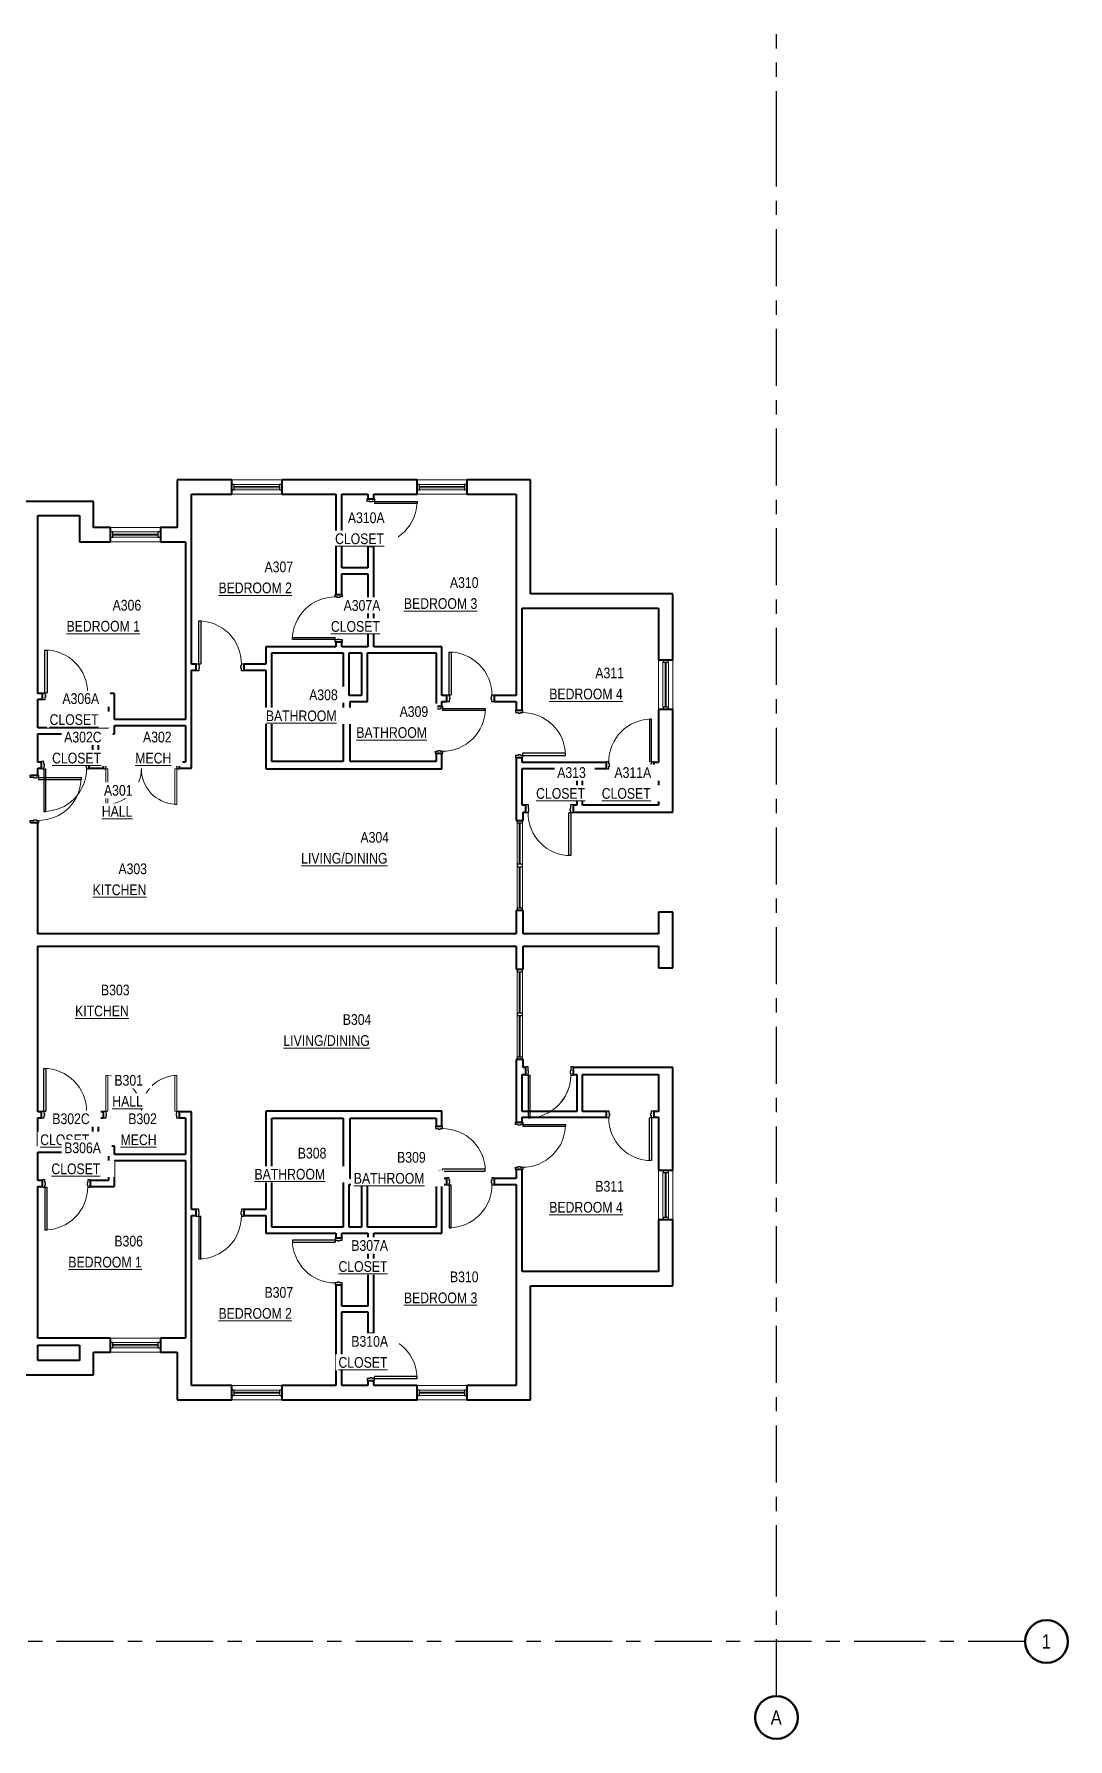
# Model space of a CAD drawing. Header units: inches. Extents: x -88 to 1419, y -1352 to 84.
# Drawn here: x 548 to 1419, y -1352 to 84 of the extents above; entities that cross this region are included whole.
import ezdxf

# ---------------------------------------------------------------- set-up
doc = ezdxf.new("R2010")
doc.units = ezdxf.units.IN
doc.header["$MEASUREMENT"] = 0
doc.linetypes.add('Grid Line', pattern=[84, 48, -12, 12, -12])
for name, color, linetype, lineweight in [('A-AREA-IDEN', 2, 'Continuous', 9), ('A-DOOR', 31, 'Continuous', 15), ('A-DOOR-FRAM', 31, 'Continuous', 25), ('A-GLAZ-CURT', 52, 'Continuous', 9), ('A-GLAZ-CWMG', 51, 'Continuous', 9), ('A-WALL', 113, 'Continuous', 15), ('I-WALL', 2, 'Continuous', 15), ('S-GRID', 1, 'Continuous', 9), ('S-GRID-IDEN', 1, 'Continuous', 50)]:
    doc.layers.add(name, color=color, linetype=linetype, lineweight=lineweight)
doc.styles.add('Arial Narrow', font='ARIALN.TTF', dxfattribs={"height": 12})
doc.styles.add('Arial Narrow_1', font='ARIALN.TTF', dxfattribs={"height": 9})

# ---------------------------------------------------------------- blocks, each defined once
blk = doc.blocks.new('Door-Single_CE_ - HM Door-2_ HM Frame-5153375-LEVEL 3')
at = {"layer": 'A-DOOR'}
for p, q in [((18, 39), (16.25, 39)), ((16.25, 39), (16.25, 3)), ((18, 3), (18, 39)), ((16.25, 3), (18, 3))]:
    blk.add_line(p, q, dxfattribs=at)
at = {"layer": 'A-DOOR', "lineweight": 25}
for p, q in [((18, 39), (16.25, 39)), ((16.25, 39), (16.25, 3)), ((18, 3), (18, 39)), ((18, 3), (16.25, 3))]:
    blk.add_line(p, q, dxfattribs=at)
at = {"layer": 'A-DOOR', "lineweight": 9}
blk.add_arc((18, 3), 36, 90, 180.5, dxfattribs=at)
blk.add_arc((18, 3), 36, 90, 180.5, dxfattribs=at)
blk.add_arc((18, 3), 36, 90, 180.5, dxfattribs=at)
blk.add_arc((18, 3), 36, 90, 180.5, dxfattribs=at)
at = {"layer": 'A-DOOR-FRAM'}
for p, q in [((-18, 3), (-20, 3)), ((-20, 3), (-20, -3)), ((-18, 1.25), (-18, 3)), ((-17.5, 1.25), (-18, 1.25)), ((-17.5, -0.75), (-17.5, 1.25)), ((18, 1.25), (17.5, 1.25)), ((17.5, 1.25), (17.5, -0.75)), ((20, 3), (18, 3)), ((18, 3), (18, 1.25)), ((20, -3), (20, 3)), ((-20, -3), (-18, -3)), ((-18, -3), (-18, -0.75)), ((-18, -0.75), (-17.5, -0.75)), ((17.5, -0.75), (18, -0.75)), ((18, -0.75), (18, -3)), ((18, -3), (20, -3))]:
    blk.add_line(p, q, dxfattribs=at)
blk = doc.blocks.new('Door-Single_CE_ - HM Door-2_ HM Frame-5153379-LEVEL 3')
at = {"layer": 'A-DOOR'}
for p, q in [((16.25, -39.5), (16.25, -3.5)), ((16.25, -3.5), (18, -3.5)), ((18, -3.5), (18, -39.5)), ((18, -39.5), (16.25, -39.5))]:
    blk.add_line(p, q, dxfattribs=at)
at = {"layer": 'A-DOOR', "lineweight": 25}
for p, q in [((16.25, -39.5), (16.25, -3.5)), ((18, -3.5), (16.25, -3.5)), ((18, -3.5), (18, -39.5)), ((18, -39.5), (16.25, -39.5))]:
    blk.add_line(p, q, dxfattribs=at)
at = {"layer": 'A-DOOR', "lineweight": 9}
blk.add_arc((18, -3.5), 36, 179.5, 270, dxfattribs=at)
blk.add_arc((18, -3.5), 36, 179.5, 270, dxfattribs=at)
blk.add_arc((18, -3.5), 36, 179.5, 270, dxfattribs=at)
blk.add_arc((18, -3.5), 36, 179.5, 270, dxfattribs=at)
at = {"layer": 'A-DOOR-FRAM'}
for p, q in [((-20, 3.5), (-18, 3.5)), ((-20, -3.5), (-20, 3.5)), ((-18, 3.5), (-18, 0.25)), ((-18, 0.25), (-17.5, 0.25)), ((-17.5, 0.25), (-17.5, -1.75)), ((17.5, 0.25), (18, 0.25)), ((17.5, -1.75), (17.5, 0.25)), ((18, 3.5), (20, 3.5)), ((18, 0.25), (18, 3.5)), ((20, 3.5), (20, -3.5)), ((-18, -3.5), (-20, -3.5)), ((-18, -1.75), (-18, -3.5)), ((-17.5, -1.75), (-18, -1.75)), ((18, -1.75), (17.5, -1.75)), ((18, -3.5), (18, -1.75)), ((20, -3.5), (18, -3.5))]:
    blk.add_line(p, q, dxfattribs=at)
blk = doc.blocks.new('Door-Single_CE_ - HM Door-2_ HM Frame-5153374-LEVEL 3')
at = {"layer": 'A-DOOR'}
for p, q in [((16.25, -39), (16.25, -3)), ((16.25, -3), (18, -3)), ((18, -3), (18, -39)), ((18, -39), (16.25, -39))]:
    blk.add_line(p, q, dxfattribs=at)
at = {"layer": 'A-DOOR', "lineweight": 25}
for p, q in [((16.25, -39), (16.25, -3)), ((18, -3), (16.25, -3)), ((18, -3), (18, -39)), ((18, -39), (16.25, -39))]:
    blk.add_line(p, q, dxfattribs=at)
at = {"layer": 'A-DOOR', "lineweight": 9}
blk.add_arc((18, -3), 36, 179.5, 270, dxfattribs=at)
blk.add_arc((18, -3), 36, 179.5, 270, dxfattribs=at)
blk.add_arc((18, -3), 36, 179.5, 270, dxfattribs=at)
blk.add_arc((18, -3), 36, 179.5, 270, dxfattribs=at)
at = {"layer": 'A-DOOR-FRAM'}
for p, q in [((-20, 3), (-18, 3)), ((-20, -3), (-20, 3)), ((-18, 3), (-18, 0.75)), ((-18, 0.75), (-17.5, 0.75)), ((-17.5, 0.75), (-17.5, -1.25)), ((17.5, 0.75), (18, 0.75)), ((17.5, -1.25), (17.5, 0.75)), ((18, 3), (20, 3)), ((18, 0.75), (18, 3)), ((20, 3), (20, -3)), ((-18, -3), (-20, -3)), ((-18, -1.25), (-18, -3)), ((-17.5, -1.25), (-18, -1.25)), ((18, -1.25), (17.5, -1.25)), ((18, -3), (18, -1.25)), ((20, -3), (18, -3))]:
    blk.add_line(p, q, dxfattribs=at)
blk = doc.blocks.new('Door-Double_CE_ - WD Door-2_ HM Frame-5153386-LEVEL 3')
at = {"layer": 'A-DOOR'}
for p, q in [((-28.25, 33), (-30, 33)), ((-30, 33), (-30, 3)), ((-28.25, 3), (-28.25, 33)), ((30, 33), (28.25, 33)), ((28.25, 33), (28.25, 3)), ((30, 3), (30, 33)), ((-30, 3), (-28.25, 3)), ((28.25, 3), (30, 3))]:
    blk.add_line(p, q, dxfattribs=at)
at = {"layer": 'A-DOOR', "lineweight": 9}
for centre, start, end in [((-30, 3), 359.5, 86.66024), ((30, 3), 93.35377, 180.5)]:
    blk.add_arc(centre, 30, start, end, dxfattribs=at)
at = {"layer": 'A-DOOR-FRAM'}
for p, q in [((-30, 3), (-32, 3)), ((-32, 3), (-32, -3)), ((-30, 1.25), (-30, 3)), ((-29.5, 1.25), (-30, 1.25)), ((-29.5, -0.75), (-29.5, 1.25)), ((30, 1.25), (29.5, 1.25)), ((29.5, 1.25), (29.5, -0.75)), ((32, 3), (30, 3)), ((30, 3), (30, 1.25)), ((32, -3), (32, 3)), ((-32, -3), (-30, -3)), ((-30, -3), (-30, -0.75)), ((-30, -0.75), (-29.5, -0.75)), ((29.5, -0.75), (30, -0.75)), ((30, -0.75), (30, -3)), ((30, -3), (32, -3))]:
    blk.add_line(p, q, dxfattribs=at)
blk = doc.blocks.new('System Panel - zGlazed-5156093-LEVEL 3')
at = {"layer": 'A-GLAZ-CURT', "lineweight": 15}
for p, q in [((17.5, 0.5), (-17.5, 0.5)), ((-17.5, 0.5), (-17.5, -0.5)), ((17.5, -0.5), (17.5, 0.5)), ((-17.5, -0.5), (17.5, -0.5))]:
    blk.add_line(p, q, dxfattribs=at)
blk = doc.blocks.new('Rectangular Mullion - 4 1_2_ x 2_ Rectangular_CE_-5153390-LEVEL 3')
at = {"layer": 'A-GLAZ-CWMG'}
for p, q in [((955.3, -617.1), (955.3, -652.1)), ((959.8, -617.1), (959.8, -652.1))]:
    blk.add_line(p, q, dxfattribs=at)
blk = doc.blocks.new('Rectangular Mullion - 4 1_2_ x 2_ Rectangular_CE_-5156094-LEVEL 3')
at = {"layer": 'A-GLAZ-CWMG', "lineweight": 25}
for p, q in [((-2, 2.25), (0, 2.25)), ((-2, -2.25), (-2, 2.25)), ((0, 2.25), (0, -2.25)), ((0, -2.25), (-2, -2.25))]:
    blk.add_line(p, q, dxfattribs=at)
blk = doc.blocks.new('Rectangular Mullion - 4 1_2_ x 2_ Rectangular_CE_-5156095-LEVEL 3')
at = {"layer": 'A-GLAZ-CWMG', "lineweight": 25}
for p, q in [((0, 2.25), (-2, 2.25)), ((-2, 2.25), (-2, -2.25)), ((0, -2.25), (0, 2.25)), ((-2, -2.25), (0, -2.25))]:
    blk.add_line(p, q, dxfattribs=at)
blk = doc.blocks.new('Rectangular Mullion - 4 1_2_ x 2_ Rectangular_CE_-5156092-LEVEL 3')
at = {"layer": 'A-GLAZ-CWMG', "lineweight": 25}
for p, q in [((-1, 2.25), (1, 2.25)), ((-1, -2.25), (-1, 2.25)), ((1, 2.25), (1, -2.25)), ((1, -2.25), (-1, -2.25))]:
    blk.add_line(p, q, dxfattribs=at)
blk = doc.blocks.new('Door-Double_CE_ - WD Door-2_ HM Frame-5153381-LEVEL 3')
at = {"layer": 'A-DOOR'}
for p, q in [((-30, -3), (-28.25, -3)), ((-30, -33), (-30, -3)), ((-28.25, -3), (-28.25, -33)), ((28.25, -3), (30, -3)), ((28.25, -33), (28.25, -3)), ((30, -3), (30, -33)), ((-28.25, -33), (-30, -33)), ((30, -33), (28.25, -33))]:
    blk.add_line(p, q, dxfattribs=at)
at = {"layer": 'A-DOOR', "lineweight": 9}
for centre, start, end in [((-30, -3), 273.33976, 0.5), ((30, -3), 179.5, 266.64623)]:
    blk.add_arc(centre, 30, start, end, dxfattribs=at)
at = {"layer": 'A-DOOR-FRAM'}
for p, q in [((-32, 3), (-30, 3)), ((-32, -3), (-32, 3)), ((-30, 3), (-30, 0.75)), ((-30, 0.75), (-29.5, 0.75)), ((-29.5, 0.75), (-29.5, -1.25)), ((29.5, 0.75), (30, 0.75)), ((29.5, -1.25), (29.5, 0.75)), ((30, 3), (32, 3)), ((30, 0.75), (30, 3)), ((32, 3), (32, -3)), ((-30, -3), (-32, -3)), ((-30, -1.25), (-30, -3)), ((-29.5, -1.25), (-30, -1.25)), ((30, -1.25), (29.5, -1.25)), ((30, -3), (30, -1.25)), ((32, -3), (30, -3))]:
    blk.add_line(p, q, dxfattribs=at)
blk = doc.blocks.new('System Panel - zGlazed-5156097-LEVEL 3')
at = {"layer": 'A-GLAZ-CURT', "lineweight": 15}
for p, q in [((17.5, 0.5), (-17.5, 0.5)), ((-17.5, 0.5), (-17.5, -0.5)), ((17.5, -0.5), (17.5, 0.5)), ((-17.5, -0.5), (17.5, -0.5))]:
    blk.add_line(p, q, dxfattribs=at)
blk = doc.blocks.new('Rectangular Mullion - 4 1_2_ x 2_ Rectangular_CE_-5153396-LEVEL 3')
at = {"layer": 'A-GLAZ-CWMG'}
for p, q in [((955.3, -740.6), (955.3, -705.6)), ((959.8, -740.6), (959.8, -705.6))]:
    blk.add_line(p, q, dxfattribs=at)
blk = doc.blocks.new('Rectangular Mullion - 4 1_2_ x 2_ Rectangular_CE_-5156098-LEVEL 3')
at = {"layer": 'A-GLAZ-CWMG', "lineweight": 25}
for p, q in [((-2, 2.25), (0, 2.25)), ((-2, -2.25), (-2, 2.25)), ((0, 2.25), (0, -2.25)), ((0, -2.25), (-2, -2.25))]:
    blk.add_line(p, q, dxfattribs=at)
blk = doc.blocks.new('Rectangular Mullion - 4 1_2_ x 2_ Rectangular_CE_-5156099-LEVEL 3')
at = {"layer": 'A-GLAZ-CWMG', "lineweight": 25}
for p, q in [((0, 2.25), (-2, 2.25)), ((-2, 2.25), (-2, -2.25)), ((0, -2.25), (0, 2.25)), ((-2, -2.25), (0, -2.25))]:
    blk.add_line(p, q, dxfattribs=at)
blk = doc.blocks.new('Rectangular Mullion - 4 1_2_ x 2_ Rectangular_CE_-5156096-LEVEL 3')
at = {"layer": 'A-GLAZ-CWMG', "lineweight": 25}
for p, q in [((-1, 2.25), (1, 2.25)), ((-1, -2.25), (-1, 2.25)), ((1, 2.25), (1, -2.25)), ((1, -2.25), (-1, -2.25))]:
    blk.add_line(p, q, dxfattribs=at)
blk = doc.blocks.new('System Panel - zGlazed-5153412-LEVEL 3')
at = {"layer": 'A-GLAZ-CURT', "lineweight": 15}
for p, q in [((19, 0.5), (-19, 0.5)), ((-19, 0.5), (-19, -0.5)), ((19, -0.5), (19, 0.5)), ((-19, -0.5), (19, -0.5))]:
    blk.add_line(p, q, dxfattribs=at)
blk = doc.blocks.new('Rectangular Mullion - 4 1_2_ x 2_ Rectangular_CE_-5153411-LEVEL 3')
at = {"layer": 'A-GLAZ-CWMG'}
for p, q in [((1078.3, -444.8), (1078.3, -482.8)), ((1082.8, -444.8), (1082.8, -482.8))]:
    blk.add_line(p, q, dxfattribs=at)
blk = doc.blocks.new('Rectangular Mullion - 4 1_2_ x 2_ Rectangular_CE_-5153413-LEVEL 3')
at = {"layer": 'A-GLAZ-CWMG', "lineweight": 25}
for p, q in [((-2, 2.25), (0, 2.25)), ((-2, -2.25), (-2, 2.25)), ((0, 2.25), (0, -2.25)), ((0, -2.25), (-2, -2.25))]:
    blk.add_line(p, q, dxfattribs=at)
blk = doc.blocks.new('Rectangular Mullion - 4 1_2_ x 2_ Rectangular_CE_-5153414-LEVEL 3')
at = {"layer": 'A-GLAZ-CWMG', "lineweight": 25}
for p, q in [((0, 2.25), (-2, 2.25)), ((-2, 2.25), (-2, -2.25)), ((0, -2.25), (0, 2.25)), ((-2, -2.25), (0, -2.25))]:
    blk.add_line(p, q, dxfattribs=at)
blk = doc.blocks.new('System Panel - zGlazed-5153417-LEVEL 3')
at = {"layer": 'A-GLAZ-CURT', "lineweight": 15}
for p, q in [((19, 0.5), (-19, 0.5)), ((-19, 0.5), (-19, -0.5)), ((19, -0.5), (19, 0.5)), ((-19, -0.5), (19, -0.5))]:
    blk.add_line(p, q, dxfattribs=at)
blk = doc.blocks.new('Rectangular Mullion - 4 1_2_ x 2_ Rectangular_CE_-5153416-LEVEL 3')
at = {"layer": 'A-GLAZ-CWMG'}
for p, q in [((1078.3, -912.8), (1078.3, -874.8)), ((1082.8, -912.8), (1082.8, -874.8))]:
    blk.add_line(p, q, dxfattribs=at)
blk = doc.blocks.new('Rectangular Mullion - 4 1_2_ x 2_ Rectangular_CE_-5153418-LEVEL 3')
at = {"layer": 'A-GLAZ-CWMG', "lineweight": 25}
for p, q in [((-2, 2.25), (0, 2.25)), ((-2, -2.25), (-2, 2.25)), ((0, 2.25), (0, -2.25)), ((0, -2.25), (-2, -2.25))]:
    blk.add_line(p, q, dxfattribs=at)
blk = doc.blocks.new('Rectangular Mullion - 4 1_2_ x 2_ Rectangular_CE_-5153419-LEVEL 3')
at = {"layer": 'A-GLAZ-CWMG', "lineweight": 25}
for p, q in [((0, 2.25), (-2, 2.25)), ((-2, 2.25), (-2, -2.25)), ((0, -2.25), (0, 2.25)), ((-2, -2.25), (0, -2.25))]:
    blk.add_line(p, q, dxfattribs=at)
blk = doc.blocks.new('Door-Single_CE_ - HM Door-2_ HM Frame-V1-LEVEL 3')
at = {"layer": 'A-DOOR'}
for p, q in [((18, 39.5), (16.25, 39.5)), ((16.25, 39.5), (16.25, 39)), ((16.25, 34), (16.25, 3.5)), ((18, 39), (18, 39.5)), ((18, 3.5), (18, 34)), ((16.25, 3.5), (18, 3.5))]:
    blk.add_line(p, q, dxfattribs=at)
at = {"layer": 'A-DOOR', "lineweight": 25}
for p, q in [((18, 39.5), (16.25, 39.5)), ((16.25, 39.5), (16.25, 3.5)), ((18, 3.5), (18, 39.5)), ((18, 3.5), (16.25, 3.5))]:
    blk.add_line(p, q, dxfattribs=at)
at = {"layer": 'A-DOOR', "lineweight": 9}
for start, end in [(90, 180.5), (90, 180.5), (121.94804, 180.5), (121.94804, 180.5), (90, 99.07289), (90, 99.07289)]:
    blk.add_arc((18, 3.5), 36, start, end, dxfattribs=at)
at = {"layer": 'A-DOOR-FRAM'}
for p, q in [((-18, 3.5), (-20, 3.5)), ((-20, 3.5), (-20, -3.5)), ((-18, 1.75), (-18, 3.5)), ((-17.5, 1.75), (-18, 1.75)), ((-17.5, -0.25), (-17.5, 1.75)), ((18, 1.75), (17.5, 1.75)), ((17.5, 1.75), (17.5, -0.25)), ((20, 3.5), (18, 3.5)), ((18, 3.5), (18, 1.75)), ((20, -3.5), (20, 3.5)), ((-20, -3.5), (-18, -3.5)), ((-18, -3.5), (-18, -0.25)), ((-18, -0.25), (-17.5, -0.25)), ((17.5, -0.25), (18, -0.25)), ((18, -0.25), (18, -3.5)), ((18, -3.5), (20, -3.5))]:
    blk.add_line(p, q, dxfattribs=at)
blk = doc.blocks.new('Grid - Grid Head-Circle_CE_-46466-LEVEL 3')
at = {"layer": 'S-GRID-IDEN'}
blk.add_circle((0, 0), 0.188, dxfattribs=at)

msp = doc.modelspace()

# ---------------------------------------------------------------- linework, layer by layer
at = {"layer": 'A-WALL', "lineweight": 40}
for p, q in [((669.1, -291.3), (669.1, -331.3)), ((715.1, -291.3), (669.1, -291.3)), ((715.1, -303.3), (715.1, -291.3)), ((871.1, -291.3), (757.1, -291.3)), ((757.1, -291.3), (757.1, -303.3)), ((871.1, -303.3), (871.1, -291.3)), ((966.6, -291.3), (913.1, -291.3)), ((913.1, -291.3), (913.1, -303.3)), ((966.6, -387.3), (966.6, -291.3)), ((598.6, -309.3), (539.6, -309.3)), ((598.6, -331.3), (598.6, -309.3)), ((681.1, -343.3), (681.1, -303.3)), ((681.1, -303.3), (715.1, -303.3)), ((757.1, -303.3), (802.6, -303.3)), ((807.6, -303.3), (829.6, -303.3)), ((834.6, -303.3), (871.1, -303.3)), ((913.1, -303.3), (954.6, -303.3)), ((954.6, -303.3), (954.6, -399.3)), ((551.6, -321.3), (586.6, -321.3)), ((551.6, -471.1), (551.6, -321.3)), ((586.6, -321.3), (586.6, -343.3)), ((586.6, -343.3), (612.8, -343.3)), ((612.8, -331.3), (598.6, -331.3)), ((612.8, -343.3), (612.8, -331.3)), ((669.1, -331.3), (654.8, -331.3)), ((654.8, -331.3), (654.8, -343.3)), ((654.8, -343.3), (676.1, -343.3)), ((1086.6, -387.3), (966.6, -387.3)), ((1086.6, -442.8), (1086.6, -387.3)), ((959.6, -399.3), (1074.6, -399.3)), ((1074.6, -399.3), (1074.6, -442.8)), ((1074.6, -442.8), (1086.6, -442.8)), ((808.8, -472.8), (808.8, -528.6)), ((814.8, -472.8), (813.8, -472.8)), ((551.6, -500.1), (551.6, -476.1)), ((814.8, -528.6), (814.8, -477.8)), ((1086.6, -484.8), (1074.6, -484.8)), ((1074.6, -484.8), (1074.6, -529.3)), ((1086.6, -571.3), (1086.6, -484.8)), ((551.6, -529.1), (551.6, -505.1)), ((808.8, -528.6), (748.6, -528.6)), ((887.1, -528.6), (814.8, -528.6)), ((892.1, -534.6), (892.1, -528.6)), ((545.6, -540.1), (551.6, -540.1)), ((551.6, -540.1), (551.6, -534.1)), ((748.6, -534.6), (892.1, -534.6)), ((1074.6, -534.3), (1074.6, -565.3)), ((954.6, -565.3), (954.6, -578.1)), ((962.6, -565.3), (959.6, -565.3)), ((960.6, -571.3), (962.6, -571.3)), ((960.6, -578.1), (960.6, -571.3)), ((962.6, -571.3), (962.6, -565.3)), ((1005.6, -565.3), (1002.6, -565.3)), ((1002.6, -565.3), (1002.6, -571.3)), ((1002.6, -571.3), (1086.6, -571.3)), ((1074.6, -565.3), (1010.6, -565.3)), ((551.6, -580.1), (545.6, -580.1)), ((551.6, -673.6), (551.6, -580.1)), ((954.6, -578.1), (960.6, -578.1)), ((954.6, -654.1), (954.6, -673.6)), ((960.6, -654.1), (954.6, -654.1)), ((960.6, -673.6), (960.6, -654.1)), ((1086.6, -655.3), (1074.6, -655.3)), ((1074.6, -655.3), (1074.6, -673.6)), ((1086.6, -702.3), (1086.6, -655.3)), ((954.6, -673.6), (551.6, -673.6)), ((1074.6, -673.6), (960.6, -673.6)), ((551.6, -684.1), (954.6, -684.1)), ((551.6, -823.6), (551.6, -684.1)), ((954.6, -684.1), (954.6, -703.6)), ((960.6, -684.1), (1074.6, -684.1)), ((960.6, -703.6), (960.6, -684.1)), ((1074.6, -684.1), (1074.6, -702.3)), ((954.6, -703.6), (960.6, -703.6)), ((1074.6, -702.3), (1086.6, -702.3)), ((960.6, -779.6), (954.6, -779.6)), ((954.6, -779.6), (954.6, -792.3)), ((960.6, -786.3), (960.6, -779.6)), ((962.6, -786.3), (960.6, -786.3)), ((962.6, -792.3), (962.6, -786.3)), ((1086.6, -786.3), (1002.6, -786.3)), ((1002.6, -786.3), (1002.6, -792.3)), ((1086.6, -872.8), (1086.6, -786.3)), ((959.6, -792.3), (962.6, -792.3)), ((1002.6, -792.3), (1005.6, -792.3)), ((1010.6, -792.3), (1074.6, -792.3)), ((1074.6, -792.3), (1074.6, -823.3)), ((551.6, -852.6), (551.6, -828.6)), ((892.1, -823.1), (748.6, -823.1)), ((748.6, -829.1), (808.8, -829.1)), ((808.8, -829.1), (808.8, -884.8)), ((814.8, -829.1), (887.1, -829.1)), ((814.8, -879.8), (814.8, -829.1)), ((892.1, -829.1), (892.1, -823.1)), ((1074.6, -828.3), (1074.6, -872.8)), ((551.6, -881.6), (551.6, -857.6)), ((1074.6, -872.8), (1086.6, -872.8)), ((551.6, -1014.3), (551.6, -886.6)), ((813.8, -884.8), (814.8, -884.8)), ((1086.6, -914.8), (1074.6, -914.8)), ((1074.6, -914.8), (1074.6, -958.3)), ((1086.6, -970.3), (1086.6, -914.8)), ((954.6, -958.3), (954.6, -1054.3)), ((1074.6, -958.3), (959.6, -958.3)), ((966.6, -970.3), (1086.6, -970.3)), ((966.6, -1066.3), (966.6, -970.3)), ((612.8, -1014.3), (551.6, -1014.3)), ((612.8, -1026.3), (612.8, -1014.3)), ((676.1, -1014.3), (654.8, -1014.3)), ((654.8, -1014.3), (654.8, -1026.3)), ((681.1, -1054.3), (681.1, -1014.3)), ((551.6, -1033.3), (551.6, -1020.3)), ((551.6, -1020.3), (586.6, -1020.3)), ((586.6, -1033.3), (551.6, -1033.3)), ((586.6, -1020.3), (586.6, -1033.3)), ((598.6, -1026.3), (612.8, -1026.3)), ((598.6, -1045.3), (598.6, -1026.3)), ((654.8, -1026.3), (669.1, -1026.3)), ((669.1, -1026.3), (669.1, -1066.3)), ((398.6, -1045.3), (598.6, -1045.3)), ((715.1, -1054.3), (681.1, -1054.3)), ((715.1, -1066.3), (715.1, -1054.3)), ((802.6, -1054.3), (757.1, -1054.3)), ((757.1, -1054.3), (757.1, -1066.3)), ((829.6, -1054.3), (807.6, -1054.3)), ((871.1, -1054.3), (834.6, -1054.3)), ((871.1, -1066.3), (871.1, -1054.3)), ((954.6, -1054.3), (913.1, -1054.3)), ((913.1, -1054.3), (913.1, -1066.3)), ((669.1, -1066.3), (715.1, -1066.3)), ((757.1, -1066.3), (871.1, -1066.3)), ((913.1, -1066.3), (966.6, -1066.3))]:
    msp.add_line(p, q, dxfattribs=at)
at = {"layer": 'A-WALL'}
for p, q in [((715.1, -291.3), (757.1, -291.3)), ((871.1, -291.3), (913.1, -291.3)), ((757.1, -303.3), (715.1, -303.3)), ((913.1, -303.3), (871.1, -303.3)), ((612.8, -331.3), (654.8, -331.3)), ((654.8, -343.3), (612.8, -343.3)), ((1074.6, -484.8), (1074.6, -442.8)), ((1086.6, -442.8), (1086.6, -484.8)), ((1074.6, -914.8), (1074.6, -872.8)), ((1086.6, -872.8), (1086.6, -914.8)), ((612.8, -1014.3), (654.8, -1014.3)), ((654.8, -1026.3), (612.8, -1026.3)), ((715.1, -1054.3), (757.1, -1054.3)), ((871.1, -1054.3), (913.1, -1054.3)), ((757.1, -1066.3), (715.1, -1066.3)), ((913.1, -1066.3), (871.1, -1066.3))]:
    msp.add_line(p, q, dxfattribs=at)
at = {"layer": 'I-WALL', "lineweight": 40}
for p, q in [((802.6, -303.3), (802.6, -387.8)), ((807.6, -365.3), (807.6, -303.3)), ((829.6, -303.3), (829.6, -307.3)), ((829.6, -307.3), (834.6, -307.3)), ((834.6, -307.3), (834.6, -303.3)), ((676.1, -343.3), (676.1, -493.1)), ((681.1, -446.6), (681.1, -343.3)), ((834.6, -347.3), (829.6, -347.3)), ((829.6, -347.3), (829.6, -365.3)), ((834.6, -431.8), (834.6, -347.3)), ((829.6, -365.3), (807.6, -365.3)), ((807.6, -387.8), (807.6, -370.3)), ((807.6, -370.3), (829.6, -370.3)), ((829.6, -370.3), (829.6, -431.8)), ((802.6, -387.8), (807.6, -387.8)), ((954.6, -399.3), (954.6, -472.8)), ((959.6, -485.3), (959.6, -399.3)), ((807.6, -427.8), (802.6, -427.8)), ((802.6, -427.8), (802.6, -431.8)), ((807.6, -431.8), (807.6, -427.8)), ((802.6, -431.8), (743.6, -431.8)), ((743.6, -431.8), (743.6, -446.6)), ((748.6, -436.8), (808.8, -436.8)), ((748.6, -528.6), (748.6, -436.8)), ((829.6, -431.8), (807.6, -431.8)), ((808.8, -436.8), (808.8, -472.8)), ((813.8, -436.8), (824.3, -436.8)), ((813.8, -472.8), (813.8, -436.8)), ((824.3, -436.8), (824.3, -472.8)), ((829.3, -436.8), (887.1, -436.8)), ((829.3, -477.8), (829.3, -436.8)), ((892.1, -431.8), (834.6, -431.8)), ((887.1, -436.8), (887.1, -481.8)), ((892.1, -472.8), (892.1, -431.8)), ((685.1, -446.6), (681.1, -446.6)), ((681.1, -451.6), (685.1, -451.6)), ((681.1, -534.1), (681.1, -451.6)), ((685.1, -451.6), (685.1, -446.6)), ((743.6, -446.6), (725.1, -446.6)), ((725.1, -446.6), (725.1, -451.6)), ((725.1, -451.6), (743.6, -451.6)), ((743.6, -451.6), (743.6, -534.6)), ((555.6, -471.1), (551.6, -471.1)), ((555.6, -476.1), (555.6, -471.1)), ((616.2, -471.1), (595.6, -471.1)), ((595.6, -471.1), (595.6, -476.1)), ((616.2, -493.1), (616.2, -471.1)), ((824.3, -472.8), (814.8, -472.8)), ((896.1, -472.8), (892.1, -472.8)), ((896.1, -477.8), (896.1, -472.8)), ((954.6, -472.8), (936.1, -472.8)), ((936.1, -472.8), (936.1, -477.8)), ((551.6, -476.1), (555.6, -476.1)), ((595.6, -476.1), (611.2, -476.1)), ((611.2, -476.1), (611.2, -500.1)), ((814.8, -477.8), (829.3, -477.8)), ((887.1, -481.8), (892.1, -481.8)), ((892.1, -481.8), (892.1, -477.8)), ((892.1, -477.8), (896.1, -477.8)), ((936.1, -477.8), (954.6, -477.8)), ((954.6, -477.8), (954.6, -485.3)), ((954.6, -485.3), (959.6, -485.3)), ((611.2, -500.1), (551.6, -500.1)), ((676.1, -493.1), (616.2, -493.1)), ((616.2, -505.1), (616.2, -498.1)), ((616.2, -498.1), (676.1, -498.1)), ((676.1, -498.1), (676.1, -529.1)), ((551.6, -505.1), (597.6, -505.1)), ((597.6, -505.1), (597.6, -529.1)), ((602.6, -529.1), (602.6, -505.1)), ((602.6, -505.1), (616.2, -505.1)), ((554.6, -529.1), (551.6, -529.1)), ((554.6, -534.1), (554.6, -529.1)), ((597.6, -529.1), (594.6, -529.1)), ((594.6, -529.1), (594.6, -534.1)), ((606.8, -529.1), (602.6, -529.1)), ((606.8, -534.1), (606.8, -529.1)), ((676.1, -529.1), (670.8, -529.1)), ((670.8, -529.1), (670.8, -534.1)), ((887.1, -521.8), (887.1, -528.6)), ((892.1, -521.8), (887.1, -521.8)), ((892.1, -528.6), (892.1, -521.8)), ((954.6, -525.3), (954.6, -565.3)), ((959.6, -525.3), (954.6, -525.3)), ((959.6, -529.3), (959.6, -525.3)), ((1030.6, -529.3), (959.6, -529.3)), ((1030.6, -534.3), (1030.6, -529.3)), ((1074.6, -529.3), (1070.6, -529.3)), ((1070.6, -529.3), (1070.6, -534.3)), ((551.6, -534.1), (554.6, -534.1)), ((594.6, -534.1), (606.8, -534.1)), ((670.8, -534.1), (681.1, -534.1)), ((743.6, -534.6), (748.6, -534.6)), ((959.6, -534.3), (1005.6, -534.3)), ((959.6, -565.3), (959.6, -534.3)), ((1005.6, -534.3), (1005.6, -565.3)), ((1010.6, -534.3), (1030.6, -534.3)), ((1010.6, -565.3), (1010.6, -534.3)), ((1070.6, -534.3), (1074.6, -534.3)), ((954.6, -792.3), (954.6, -832.3)), ((959.6, -823.3), (959.6, -792.3)), ((1005.6, -792.3), (1005.6, -823.3)), ((1010.6, -823.3), (1010.6, -792.3)), ((554.6, -823.6), (551.6, -823.6)), ((551.6, -828.6), (554.6, -828.6)), ((554.6, -828.6), (554.6, -823.6)), ((606.8, -823.6), (594.6, -823.6)), ((594.6, -823.6), (594.6, -828.6)), ((594.6, -828.6), (597.6, -828.6)), ((597.6, -828.6), (597.6, -852.6)), ((602.6, -828.6), (606.8, -828.6)), ((602.6, -852.6), (602.6, -828.6)), ((606.8, -828.6), (606.8, -823.6)), ((681.1, -823.6), (670.8, -823.6)), ((670.8, -823.6), (670.8, -828.6)), ((670.8, -828.6), (676.1, -828.6)), ((676.1, -828.6), (676.1, -859.6)), ((681.1, -906.1), (681.1, -823.6)), ((743.6, -823.1), (743.6, -906.1)), ((748.6, -823.1), (743.6, -823.1)), ((748.6, -920.8), (748.6, -829.1)), ((887.1, -829.1), (887.1, -835.8)), ((892.1, -835.8), (892.1, -829.1)), ((954.6, -832.3), (959.6, -832.3)), ((1005.6, -823.3), (959.6, -823.3)), ((959.6, -828.3), (1030.6, -828.3)), ((959.6, -832.3), (959.6, -828.3)), ((1030.6, -823.3), (1010.6, -823.3)), ((1030.6, -828.3), (1030.6, -823.3)), ((1074.6, -823.3), (1070.6, -823.3)), ((1070.6, -823.3), (1070.6, -828.3)), ((1070.6, -828.3), (1074.6, -828.3)), ((887.1, -835.8), (892.1, -835.8)), ((597.6, -852.6), (551.6, -852.6)), ((551.6, -857.6), (611.2, -857.6)), ((616.2, -852.6), (602.6, -852.6)), ((611.2, -857.6), (611.2, -881.6)), ((616.2, -859.6), (616.2, -852.6)), ((676.1, -859.6), (616.2, -859.6)), ((616.2, -886.6), (616.2, -864.6)), ((616.2, -864.6), (676.1, -864.6)), ((676.1, -864.6), (676.1, -1014.3)), ((892.1, -875.8), (887.1, -875.8)), ((887.1, -875.8), (887.1, -920.8)), ((892.1, -879.8), (892.1, -875.8)), ((959.6, -872.3), (954.6, -872.3)), ((954.6, -872.3), (954.6, -879.8)), ((959.6, -958.3), (959.6, -872.3)), ((555.6, -881.6), (551.6, -881.6)), ((551.6, -886.6), (555.6, -886.6)), ((555.6, -886.6), (555.6, -881.6)), ((611.2, -881.6), (595.6, -881.6)), ((595.6, -881.6), (595.6, -886.6)), ((595.6, -886.6), (616.2, -886.6)), ((808.8, -884.8), (808.8, -920.8)), ((813.8, -920.8), (813.8, -884.8)), ((829.3, -879.8), (814.8, -879.8)), ((814.8, -884.8), (824.3, -884.8)), ((824.3, -884.8), (824.3, -920.8)), ((829.3, -920.8), (829.3, -879.8)), ((896.1, -879.8), (892.1, -879.8)), ((892.1, -925.8), (892.1, -884.8)), ((892.1, -884.8), (896.1, -884.8)), ((896.1, -884.8), (896.1, -879.8)), ((954.6, -879.8), (936.1, -879.8)), ((936.1, -879.8), (936.1, -884.8)), ((936.1, -884.8), (954.6, -884.8)), ((954.6, -884.8), (954.6, -958.3)), ((685.1, -906.1), (681.1, -906.1)), ((681.1, -911.1), (685.1, -911.1)), ((681.1, -1014.3), (681.1, -911.1)), ((685.1, -911.1), (685.1, -906.1)), ((743.6, -906.1), (725.1, -906.1)), ((725.1, -906.1), (725.1, -911.1)), ((725.1, -911.1), (743.6, -911.1)), ((743.6, -911.1), (743.6, -925.8)), ((743.6, -925.8), (802.6, -925.8)), ((808.8, -920.8), (748.6, -920.8)), ((802.6, -925.8), (802.6, -929.8)), ((802.6, -929.8), (807.6, -929.8)), ((807.6, -925.8), (829.6, -925.8)), ((807.6, -929.8), (807.6, -925.8)), ((824.3, -920.8), (813.8, -920.8)), ((887.1, -920.8), (829.3, -920.8)), ((829.6, -925.8), (829.6, -987.3)), ((834.6, -925.8), (892.1, -925.8)), ((834.6, -1010.3), (834.6, -925.8)), ((802.6, -969.8), (802.6, -1054.3)), ((807.6, -969.8), (802.6, -969.8)), ((807.6, -987.3), (807.6, -969.8)), ((829.6, -987.3), (807.6, -987.3)), ((807.6, -1054.3), (807.6, -992.3)), ((807.6, -992.3), (829.6, -992.3)), ((829.6, -992.3), (829.6, -1010.3)), ((829.6, -1010.3), (834.6, -1010.3)), ((829.6, -1050.3), (829.6, -1054.3)), ((834.6, -1050.3), (829.6, -1050.3)), ((834.6, -1054.3), (834.6, -1050.3))]:
    msp.add_line(p, q, dxfattribs=at)
at = {"layer": 'S-GRID', "linetype": 'Grid Line', "lineweight": 25}
for p, q in [((1173.9, -11.6), (1173.9, 84.4)), ((1173.9, -1220), (1173.9, -11.6)), ((1173.9, -1316), (1173.9, -1220)), ((1287.4, -1270), (13, -1270)), ((1383.4, -1270), (1287.4, -1270))]:
    msp.add_line(p, q, dxfattribs=at)

# ---------------------------------------------------------------- block references
at = {"layer": 'A-DOOR', "lineweight": 9}
for name, p, rotation in [('Door-Single_CE_ - HM Door-2_ HM Frame-5153374-LEVEL 3', (832.1, -327.3), 89.99999999999974), ('Door-Single_CE_ - HM Door-2_ HM Frame-5153374-LEVEL 3', (805.1, -407.8), 269.9999999999998), ('Door-Single_CE_ - HM Door-2_ HM Frame-5153374-LEVEL 3', (705.1, -449.1), 180), ('Door-Single_CE_ - HM Door-2_ HM Frame-5153374-LEVEL 3', (575.6, -473.6), 180), ('Door-Single_CE_ - HM Door-2_ HM Frame-5153374-LEVEL 3', (916.1, -475.3), 180), ('Door-Single_CE_ - HM Door-2_ HM Frame-5153374-LEVEL 3', (889.6, -501.8), 89.99999999999982), ('Door-Single_CE_ - HM Door-2_ HM Frame-5153375-LEVEL 3', (957.1, -505.3), 269.9999999999998), ('Door-Single_CE_ - HM Door-2_ HM Frame-5153375-LEVEL 3', (574.6, -531.6), 180), ('Door-Single_CE_ - HM Door-2_ HM Frame-5153379-LEVEL 3', (548.6, -560.1), 89.99999999999982), ('Door-Single_CE_ - HM Door-2_ HM Frame-5153374-LEVEL 3', (574.6, -826.1), 180), ('Door-Single_CE_ - HM Door-2_ HM Frame-V1-LEVEL 3', (982.6, -789.3), 180), ('Door-Single_CE_ - HM Door-2_ HM Frame-5153374-LEVEL 3', (957.1, -852.3), 89.99999999999957), ('Door-Single_CE_ - HM Door-2_ HM Frame-5153375-LEVEL 3', (889.6, -855.8), 269.9999999999995), ('Door-Single_CE_ - HM Door-2_ HM Frame-5153375-LEVEL 3', (575.6, -884.1), 180), ('Door-Single_CE_ - HM Door-2_ HM Frame-5153375-LEVEL 3', (916.1, -882.3), 180), ('Door-Single_CE_ - HM Door-2_ HM Frame-5153375-LEVEL 3', (705.1, -908.6), 180), ('Door-Single_CE_ - HM Door-2_ HM Frame-5153375-LEVEL 3', (805.1, -949.8), 89.99999999999962), ('Door-Single_CE_ - HM Door-2_ HM Frame-5153375-LEVEL 3', (832.1, -1030.3), 269.9999999999996)]:
    msp.add_blockref(name, p, dxfattribs=dict(at, rotation=rotation))
for name, p in [('Door-Single_CE_ - HM Door-2_ HM Frame-5153375-LEVEL 3', (1050.6, -531.8)), ('Door-Single_CE_ - HM Door-2_ HM Frame-5153379-LEVEL 3', (982.6, -568.3)), ('Door-Single_CE_ - HM Door-2_ HM Frame-5153374-LEVEL 3', (1050.6, -825.8))]:
    msp.add_blockref(name, p, dxfattribs=at)
at = {"layer": 'A-DOOR', "rotation": 180}
for name, p in [('Door-Double_CE_ - WD Door-2_ HM Frame-5153386-LEVEL 3', (638.8, -531.6)), ('Door-Double_CE_ - WD Door-2_ HM Frame-5153381-LEVEL 3', (638.8, -826.1))]:
    msp.add_blockref(name, p, dxfattribs=at)
at = {"layer": 'A-GLAZ-CURT'}
for name, p, rotation in [('System Panel - zGlazed-5153412-LEVEL 3', (736.1, -297.3), 180), ('System Panel - zGlazed-5153412-LEVEL 3', (892.1, -297.3), 180), ('System Panel - zGlazed-5153412-LEVEL 3', (633.8, -337.3), 180), ('System Panel - zGlazed-5153412-LEVEL 3', (1080.6, -463.8), 89.99999999999982), ('System Panel - zGlazed-5156093-LEVEL 3', (957.6, -597.6), 89.99999999999969), ('System Panel - zGlazed-5156093-LEVEL 3', (957.6, -634.6), 89.99999999999969), ('System Panel - zGlazed-5156097-LEVEL 3', (957.6, -723.1), 269.9999999999997), ('System Panel - zGlazed-5156097-LEVEL 3', (957.6, -760.1), 269.9999999999997), ('System Panel - zGlazed-5153417-LEVEL 3', (1080.6, -893.8), 269.9999999999995), ('System Panel - zGlazed-5153417-LEVEL 3', (633.8, -1020.3), 180), ('System Panel - zGlazed-5153417-LEVEL 3', (736.1, -1060.3), 180), ('System Panel - zGlazed-5153417-LEVEL 3', (892.1, -1060.3), 180)]:
    msp.add_blockref(name, p, dxfattribs=dict(at, rotation=rotation))
at = {"layer": 'A-GLAZ-CWMG', "extrusion": (0, 0, -1)}
for name, p in [('Rectangular Mullion - 4 1_2_ x 2_ Rectangular_CE_-5153413-LEVEL 3', (-715.1, -297.3)), ('Rectangular Mullion - 4 1_2_ x 2_ Rectangular_CE_-5153413-LEVEL 3', (-871.1, -297.3)), ('Rectangular Mullion - 4 1_2_ x 2_ Rectangular_CE_-5153413-LEVEL 3', (-612.8, -337.3)), ('Rectangular Mullion - 4 1_2_ x 2_ Rectangular_CE_-5153418-LEVEL 3', (-612.8, -1020.3)), ('Rectangular Mullion - 4 1_2_ x 2_ Rectangular_CE_-5153418-LEVEL 3', (-715.1, -1060.3)), ('Rectangular Mullion - 4 1_2_ x 2_ Rectangular_CE_-5153418-LEVEL 3', (-871.1, -1060.3))]:
    msp.add_blockref(name, p, dxfattribs=at)
at = {"layer": 'A-GLAZ-CWMG'}
for name, p, rotation in [('Rectangular Mullion - 4 1_2_ x 2_ Rectangular_CE_-5153411-LEVEL 3', (272.2, -1377.9), 89.99999999999989), ('Rectangular Mullion - 4 1_2_ x 2_ Rectangular_CE_-5153411-LEVEL 3', (428.2, -1377.9), 89.99999999999989), ('Rectangular Mullion - 4 1_2_ x 2_ Rectangular_CE_-5153411-LEVEL 3', (170, -1417.9), 89.99999999999989), ('Rectangular Mullion - 4 1_2_ x 2_ Rectangular_CE_-5153414-LEVEL 3', (1080.6, -484.8), 269.9999999999998), ('Rectangular Mullion - 4 1_2_ x 2_ Rectangular_CE_-5156095-LEVEL 3', (957.6, -654.1), 269.9999999999997), ('Rectangular Mullion - 4 1_2_ x 2_ Rectangular_CE_-5156099-LEVEL 3', (957.6, -703.6), 89.99999999999969), ('Rectangular Mullion - 4 1_2_ x 2_ Rectangular_CE_-5153419-LEVEL 3', (1080.6, -872.8), 89.99999999999957), ('Rectangular Mullion - 4 1_2_ x 2_ Rectangular_CE_-5153416-LEVEL 3', (1527.6, 60.2), 270.0000000000002), ('Rectangular Mullion - 4 1_2_ x 2_ Rectangular_CE_-5153416-LEVEL 3', (1629.9, 20.2), 270.0000000000002), ('Rectangular Mullion - 4 1_2_ x 2_ Rectangular_CE_-5153416-LEVEL 3', (1785.9, 20.2), 270.0000000000002)]:
    msp.add_blockref(name, p, dxfattribs=dict(at, rotation=rotation))
for name, p in [('Rectangular Mullion - 4 1_2_ x 2_ Rectangular_CE_-5153414-LEVEL 3', (757.1, -297.3)), ('Rectangular Mullion - 4 1_2_ x 2_ Rectangular_CE_-5153414-LEVEL 3', (913.1, -297.3)), ('Rectangular Mullion - 4 1_2_ x 2_ Rectangular_CE_-5153414-LEVEL 3', (654.8, -337.3)), ('Rectangular Mullion - 4 1_2_ x 2_ Rectangular_CE_-5153411-LEVEL 3', (0, 0)), ('Rectangular Mullion - 4 1_2_ x 2_ Rectangular_CE_-5153390-LEVEL 3', (0, 37)), ('Rectangular Mullion - 4 1_2_ x 2_ Rectangular_CE_-5153390-LEVEL 3', (0, 0)), ('Rectangular Mullion - 4 1_2_ x 2_ Rectangular_CE_-5153396-LEVEL 3', (0, 0)), ('Rectangular Mullion - 4 1_2_ x 2_ Rectangular_CE_-5153396-LEVEL 3', (0, -37)), ('Rectangular Mullion - 4 1_2_ x 2_ Rectangular_CE_-5153416-LEVEL 3', (0, 0)), ('Rectangular Mullion - 4 1_2_ x 2_ Rectangular_CE_-5153419-LEVEL 3', (654.8, -1020.3)), ('Rectangular Mullion - 4 1_2_ x 2_ Rectangular_CE_-5153419-LEVEL 3', (757.1, -1060.3)), ('Rectangular Mullion - 4 1_2_ x 2_ Rectangular_CE_-5153419-LEVEL 3', (913.1, -1060.3))]:
    msp.add_blockref(name, p, dxfattribs=at)
at = {"layer": 'A-GLAZ-CWMG', "extrusion": (0, 0, -1)}
for name, p, rotation in [('Rectangular Mullion - 4 1_2_ x 2_ Rectangular_CE_-5153413-LEVEL 3', (-1080.6, -442.8), 90.00000000000018), ('Rectangular Mullion - 4 1_2_ x 2_ Rectangular_CE_-5156094-LEVEL 3', (-957.6, -578.1), 90.00000000000031), ('Rectangular Mullion - 4 1_2_ x 2_ Rectangular_CE_-5156092-LEVEL 3', (-957.6, -616.1), 90.00000000000031), ('Rectangular Mullion - 4 1_2_ x 2_ Rectangular_CE_-5156096-LEVEL 3', (-957.6, -741.6), 270.0000000000003), ('Rectangular Mullion - 4 1_2_ x 2_ Rectangular_CE_-5156098-LEVEL 3', (-957.6, -779.6), 270.0000000000003), ('Rectangular Mullion - 4 1_2_ x 2_ Rectangular_CE_-5153418-LEVEL 3', (-1080.6, -914.8), 270.0000000000004)]:
    msp.add_blockref(name, p, dxfattribs=dict(at, rotation=rotation))
at = {"layer": 'S-GRID-IDEN', "xscale": 95.99999999999994, "yscale": 95.99999999999994, "zscale": 95.99999999999994, "rotation": 89.99999999999962}
msp.add_blockref('Grid - Grid Head-Circle_CE_-46466-LEVEL 3', (1401.4, -1270), dxfattribs=at)
at = {"layer": 'S-GRID-IDEN', "xscale": 95.99999999999994, "yscale": 95.99999999999994, "zscale": 95.99999999999994}
msp.add_blockref('Grid - Grid Head-Circle_CE_-46466-LEVEL 3', (1173.9, -1334), dxfattribs=at)

# ---------------------------------------------------------------- texts
at = {"layer": 'A-AREA-IDEN', "char_height": 9, "attachment_point": 1, "style": 'Arial Narrow_1', "bg_fill": 3, "box_fill_scale": 1.25, "bg_fill_color": 9, "bg_fill_true_color": 13158600, "bg_fill_transparency": 0}
for s, insert, width in [('\\LBEDROOM 3', (860, -390.9), 76.356), ('\\LBEDROOM 1', (575.8, -410), 76.356), ('\\LLIVING/DINING', (773.4, -605.5), 89.991), ('\\LKITCHEN', (597.8, -632.1), 55.752), ('\\LKITCHEN', (583, -734.2), 55.752), ('\\LLIVING/DINING', (758.5, -759.1), 89.991), ('\\LBEDROOM 4', (982.5, -899.6), 76.356), ('\\LBEDROOM 1', (577.3, -945.8), 76.356), ('\\LBEDROOM 3', (860, -975.9), 76.356), ('\\LBEDROOM 2', (703.8, -989), 76.356)]:
    msp.add_mtext(s, dxfattribs=dict(at, insert=insert, width=width))

# ---------------------------------------------------------------- next in the draw order: texts
for s, insert, width in [('\\LCLOSET', (802, -336.3), 50.904), ('A310', (898.8, -373.2), 29.391), ('\\LBEDROOM 2', (703.8, -377.7), 76.356), ('A306', (614.6, -392.3), 29.391), ('\\LCLOSET', (798.5, -410.2), 50.904), ('\\LBEDROOM 4', (982.5, -467.1), 76.356), ('\\LCLOSET', (561.5, -488.7), 50.904), ('\\LBATHROOM', (743.7, -485.5), 73.629), ('\\LCLOSET', (563.6, -521.1), 50.904), ('\\LMECH', (633.7, -521.1), 37.269), ('\\LCLOSET', (971.4, -550.9), 50.904), ('\\LHALL', (605.5, -566), 31.512), ('A304', (823.4, -587.9), 29.391), ('A303', (619.5, -614.4), 29.391), ('B303', (604.8, -716.5), 29.391), ('B304', (808.5, -741.4), 29.391), ('\\LCLOSET', (553.6, -842.7), 50.904), ('\\LMECH', (621.3, -842.7), 37.269), ('\\LCLOSET', (563, -867.2), 50.904), ('\\LBATHROOM', (734.1, -871.7), 73.629), ('B311', (1021.3, -881.9), 29.391), ('B306', (616.1, -928.1), 29.391), ('\\LCLOSET', (804.9, -949.5), 50.904), ('B310', (898.8, -958.2), 29.391), ('B307', (742.6, -971.3), 29.391), ('\\LCLOSET', (804.9, -1030.3), 50.904)]:
    msp.add_mtext(s, dxfattribs=dict(at, insert=insert, width=width))
at = {"layer": 'S-GRID-IDEN', "lineweight": 9, "char_height": 12, "attachment_point": 1, "style": 'Arial Narrow', "bg_fill": 3, "box_fill_scale": 1.25, "bg_fill_color": 9, "bg_fill_true_color": 13158600, "bg_fill_transparency": 0}
for s, insert, width in [('1', (1397.5, -1263.9), 9.393), ('A', (1169.1, -1328), 11.211)]:
    msp.add_mtext(s, dxfattribs=dict(at, insert=insert, width=width))

# ---------------------------------------------------------------- next in the draw order: texts
at = {"layer": 'A-AREA-IDEN', "char_height": 9, "attachment_point": 1, "style": 'Arial Narrow_1', "bg_fill": 3, "box_fill_scale": 1.25, "bg_fill_color": 9, "bg_fill_true_color": 13158600, "bg_fill_transparency": 0}
for s, insert, width in [('A310A', (812.8, -318.6), 37.875), ('A307', (742.6, -360), 29.391), ('A307A', (809.2, -392.5), 37.875), ('A311', (1021.3, -449.4), 29.391), ('A306A', (572.3, -471), 37.875), ('A308', (780.2, -467.8), 29.391), ('A302C', (573.8, -503.4), 38.481), ('A302', (640.2, -503.4), 29.391), ('\\LBATHROOM', (819.9, -499.6), 73.629), ('A313', (989.2, -533.3), 29.391), ('A301', (607.3, -548.3), 29.391), ('B302C', (563.8, -825), 38.481), ('B302', (627.8, -825), 29.391), ('B306A', (573.8, -849.5), 37.875), ('B308', (770.6, -854), 29.391), ('\\LBATHROOM', (817.8, -875.2), 73.629), ('B307A', (815.7, -931.8), 37.875), ('B310A', (815.7, -1012.6), 37.875)]:
    msp.add_mtext(s, dxfattribs=dict(at, insert=insert, width=width))

# ---------------------------------------------------------------- next in the draw order: texts
for s, insert, width in [('A309', (856.4, -481.9), 29.391), ('\\LCLOSET', (1026.7, -550.9), 50.904), ('\\LHALL', (614.3, -810.3), 31.512), ('B309', (854.3, -857.5), 29.391)]:
    msp.add_mtext(s, dxfattribs=dict(at, insert=insert, width=width))

# ---------------------------------------------------------------- next in the draw order: texts
for s, insert, width in [('A311A', (1037.4, -533.3), 37.875), ('B301', (616.1, -792.6), 29.391)]:
    msp.add_mtext(s, dxfattribs=dict(at, insert=insert, width=width))

doc.saveas('drawing.dxf')
